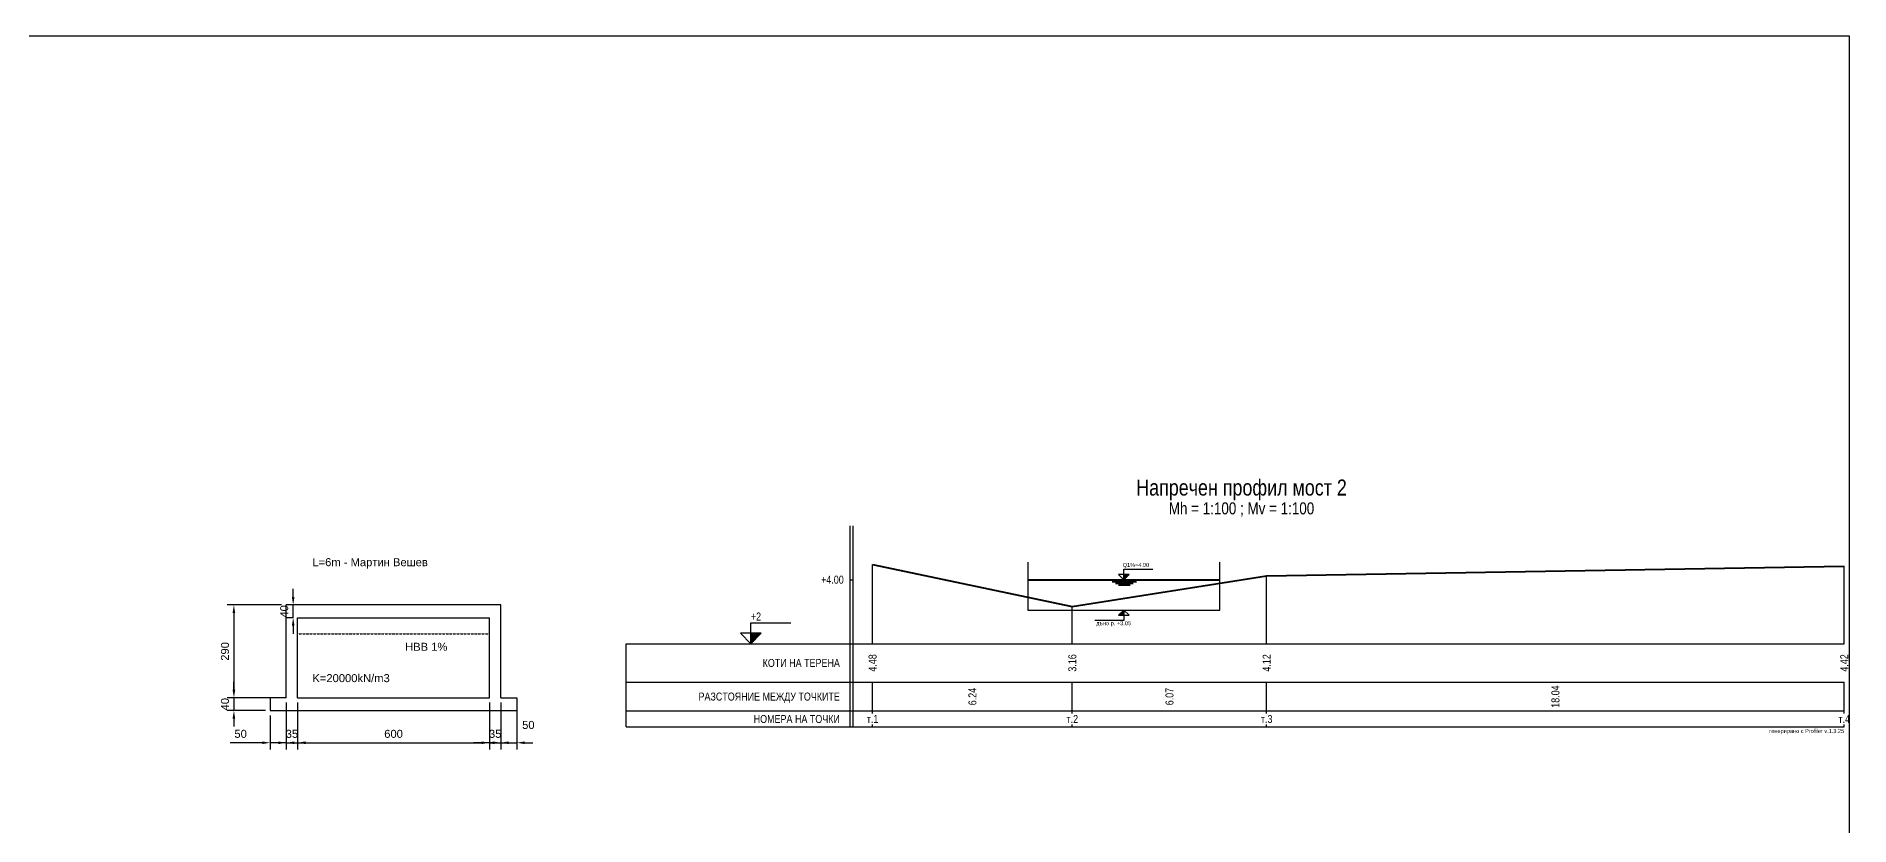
# Model space of a CAD drawing. Header units: centimetres. Extents: x 8495135 to 959133560, y 4530079 to 463453963.
# Drawn here: x 959087916 to 959093580, y 463412781 to 463415246 of the extents above; entities that cross this region are included whole.
import ezdxf
from ezdxf.enums import TextEntityAlignment as Align

# ---------------------------------------------------------------- set-up
doc = ezdxf.new("R2010")
doc.units = ezdxf.units.CM
doc.header["$LTSCALE"] = 0.1
doc.linetypes.add('CENTER', pattern=[50.8, 31.75, -6.35, 6.35, -6.35])
doc.linetypes.add('HIDDEN', pattern=[9.525, 6.35, -3.175])
for name, color, linetype in [('br_centre line', 1, 'CENTER'), ('br_dimension', 1, 'Continuous'), ('br_hatch', 9, 'Continuous'), ('br_hidden', 3, 'HIDDEN'), ('Terrain', 7, 'Continuous')]:
    doc.layers.add(name, color=color, linetype=linetype)
doc.styles.add('MM 1 to 100', font='arial.ttf', dxfattribs={"height": 25})
doc.styles.add('MM_ARIAL', font='arial.ttf')
doc.styles.get("Standard").update_dxf_attribs({"font": 'arial.ttf'})
doc.dimstyles.new('MM DIM 1 to 100', dxfattribs={"dimscale": 10, "dimtxt": 2.5, "dimasz": 2.5, "dimexe": 2.1, "dimexo": 1.5, "dimgap": 1.5, "dimtad": 1, "dimdec": 0, "dimdsep": 46, "dimtxsty": 'MM_ARIAL', "dimcen": 3, "dimclrd": 1, "dimclre": 1, "dimclrt": 7, "dimaunit": 2, "dimadec": 1, "dimazin": 0, "dimtp": 100, "dimtm": 3, "dimtfac": 1, "dimtdec": 0, "dimtix": 1, "dimtmove": 0, "dimatfit": 3, "dimfxl": 0, "dimtolj": 1, "dimtzin": 0, "dimarcsym": 0})

# ---------------------------------------------------------------- blocks, each defined once
blk = doc.blocks.new('*D873')
at = {"layer": 'br_dimension', "color": 1, "lineweight": -2, "transparency": 16777216}
for p, q in [((959088682, 463413470.1), (959088512.4, 463413470.1)), ((959088533.4, 463413445.1), (959088533.4, 463413205.1)), ((959088682, 463413180.1), (959088512.4, 463413180.1))]:
    blk.add_line(p, q, dxfattribs=at)
at = {"layer": 'br_dimension', "color": 1, "transparency": 16777216}
for points in [[(959088529.2, 463413445.1), (959088537.5, 463413445.1), (959088533.4, 463413470.1)], [(959088529.2, 463413205.1), (959088537.5, 463413205.1), (959088533.4, 463413180.1)]]:
    blk.add_solid(points, dxfattribs=at)
at = {"layer": 'br_dimension', "color": 7, "transparency": 16777216, "insert": (959088505.6, 463413325.1), "char_height": 25, "attachment_point": 5, "rotation": 90, "style": 'MM_ARIAL'}
blk.add_mtext('\\A1;290', dxfattribs=at)
blk = doc.blocks.new('*D874')
at = {"layer": 'br_dimension', "color": 1, "lineweight": -2, "transparency": 16777216}
for p, q in [((959088533.4, 463413205.1), (959088533.4, 463413230.1)), ((959088682, 463413180.1), (959088512.4, 463413180.1)), ((959088533.4, 463413180.1), (959088533.4, 463413140.1)), ((959088632, 463413140.1), (959088512.4, 463413140.1)), ((959088533.4, 463413115.1), (959088533.4, 463413090.1))]:
    blk.add_line(p, q, dxfattribs=at)
at = {"layer": 'br_dimension', "color": 1, "transparency": 16777216}
for points in [[(959088529.2, 463413205.1), (959088537.5, 463413205.1), (959088533.4, 463413180.1)], [(959088529.2, 463413115.1), (959088537.5, 463413115.1), (959088533.4, 463413140.1)]]:
    blk.add_solid(points, dxfattribs=at)
at = {"layer": 'br_dimension', "color": 7, "transparency": 16777216, "insert": (959088505.6, 463413160.1), "char_height": 25, "attachment_point": 5, "rotation": 90, "style": 'MM_ARIAL'}
blk.add_mtext('\\A1;40', dxfattribs=at)
blk = doc.blocks.new('*D875')
at = {"layer": 'br_dimension', "color": 1, "lineweight": -2, "transparency": 16777216}
for p, q in [((959088697, 463413165.1), (959088697, 463413018.8)), ((959088647, 463413125.1), (959088647, 463413018.8)), ((959088622, 463413039.8), (959088521.5, 463413039.8)), ((959088697, 463413039.8), (959088647, 463413039.8)), ((959088722, 463413039.8), (959088747, 463413039.8))]:
    blk.add_line(p, q, dxfattribs=at)
at = {"layer": 'br_dimension', "color": 1, "transparency": 16777216}
for points in [[(959088622, 463413043.9), (959088622, 463413035.6), (959088647, 463413039.8)], [(959088722, 463413043.9), (959088722, 463413035.6), (959088697, 463413039.8)]]:
    blk.add_solid(points, dxfattribs=at)
at = {"layer": 'br_dimension', "color": 7, "transparency": 16777216, "insert": (959088554.4, 463413067.5), "char_height": 25, "attachment_point": 5, "style": 'MM_ARIAL'}
blk.add_mtext('\\A1;50', dxfattribs=at)
blk = doc.blocks.new('*D876')
at = {"layer": 'br_dimension', "color": 1, "lineweight": -2, "transparency": 16777216}
for p, q in [((959088697, 463413165.1), (959088697, 463413018.8)), ((959088732, 463413165.1), (959088732, 463413018.8)), ((959088672, 463413039.8), (959088647, 463413039.8)), ((959088697, 463413039.8), (959088732, 463413039.8)), ((959088757, 463413039.8), (959088782, 463413039.8))]:
    blk.add_line(p, q, dxfattribs=at)
at = {"layer": 'br_dimension', "color": 1, "transparency": 16777216}
for points in [[(959088672, 463413043.9), (959088672, 463413035.6), (959088697, 463413039.8)], [(959088757, 463413043.9), (959088757, 463413035.6), (959088732, 463413039.8)]]:
    blk.add_solid(points, dxfattribs=at)
at = {"layer": 'br_dimension', "color": 7, "transparency": 16777216, "insert": (959088714.5, 463413067.5), "char_height": 25, "attachment_point": 5, "style": 'MM_ARIAL'}
blk.add_mtext('\\A1;35', dxfattribs=at)
blk = doc.blocks.new('*D877')
at = {"layer": 'br_dimension', "color": 1, "lineweight": -2, "transparency": 16777216}
for p, q in [((959088732, 463413165.1), (959088732, 463413018.8)), ((959089332, 463413165.1), (959089332, 463413018.8)), ((959088757, 463413039.8), (959089307, 463413039.8))]:
    blk.add_line(p, q, dxfattribs=at)
at = {"layer": 'br_dimension', "color": 1, "transparency": 16777216}
for points in [[(959088757, 463413043.9), (959088757, 463413035.6), (959088732, 463413039.8)], [(959089307, 463413043.9), (959089307, 463413035.6), (959089332, 463413039.8)]]:
    blk.add_solid(points, dxfattribs=at)
at = {"layer": 'br_dimension', "color": 7, "transparency": 16777216, "insert": (959089032, 463413067.5), "char_height": 25, "attachment_point": 5, "style": 'MM_ARIAL'}
blk.add_mtext('\\A1;600', dxfattribs=at)
blk = doc.blocks.new('*D878')
at = {"layer": 'br_dimension', "color": 1, "lineweight": -2, "transparency": 16777216}
for p, q in [((959089332, 463413165.1), (959089332, 463413018.8)), ((959089367, 463413165.1), (959089367, 463413018.8)), ((959089307, 463413039.8), (959089282, 463413039.8)), ((959089332, 463413039.8), (959089367, 463413039.8)), ((959089392, 463413039.8), (959089417, 463413039.8))]:
    blk.add_line(p, q, dxfattribs=at)
at = {"layer": 'br_dimension', "color": 1, "transparency": 16777216}
for points in [[(959089307, 463413043.9), (959089307, 463413035.6), (959089332, 463413039.8)], [(959089392, 463413043.9), (959089392, 463413035.6), (959089367, 463413039.8)]]:
    blk.add_solid(points, dxfattribs=at)
at = {"layer": 'br_dimension', "color": 7, "transparency": 16777216, "insert": (959089349.5, 463413067.5), "char_height": 25, "attachment_point": 5, "style": 'MM_ARIAL'}
blk.add_mtext('\\A1;35', dxfattribs=at)
blk = doc.blocks.new('*D879')
at = {"layer": 'br_dimension', "color": 1, "lineweight": -2, "transparency": 16777216}
for p, q in [((959089367, 463413165.1), (959089367, 463413018.8)), ((959089417, 463413165.1), (959089417, 463413018.8)), ((959089342, 463413039.8), (959089317, 463413039.8)), ((959089367, 463413039.8), (959089417, 463413039.8)), ((959089442, 463413039.8), (959089467, 463413039.8))]:
    blk.add_line(p, q, dxfattribs=at)
at = {"layer": 'br_dimension', "color": 1, "transparency": 16777216}
for points in [[(959089342, 463413043.9), (959089342, 463413035.6), (959089367, 463413039.8)], [(959089442, 463413043.9), (959089442, 463413035.6), (959089417, 463413039.8)]]:
    blk.add_solid(points, dxfattribs=at)
at = {"layer": 'br_dimension', "color": 7, "transparency": 16777216, "insert": (959089453.1, 463413095.3), "char_height": 25, "attachment_point": 5, "style": 'MM_ARIAL'}
blk.add_mtext('\\A1;50', dxfattribs=at)
blk = doc.blocks.new('*D880')
at = {"layer": 'br_dimension', "color": 1, "lineweight": -2, "transparency": 16777216}
for p, q in [((959088718.5, 463413495.1), (959088718.5, 463413520.1)), ((959088717, 463413470.1), (959088697.5, 463413470.1)), ((959088717, 463413430.1), (959088697.5, 463413430.1)), ((959088718.5, 463413430.1), (959088718.5, 463413470.1)), ((959088718.5, 463413405.1), (959088718.5, 463413380.1))]:
    blk.add_line(p, q, dxfattribs=at)
at = {"layer": 'br_dimension', "color": 1, "transparency": 16777216}
for points in [[(959088714.3, 463413495.1), (959088722.7, 463413495.1), (959088718.5, 463413470.1)], [(959088714.3, 463413405.1), (959088722.7, 463413405.1), (959088718.5, 463413430.1)]]:
    blk.add_solid(points, dxfattribs=at)
at = {"layer": 'br_dimension', "color": 7, "transparency": 16777216, "insert": (959088690.7, 463413450.1), "char_height": 25, "attachment_point": 5, "rotation": 90, "style": 'MM_ARIAL'}
blk.add_mtext('\\A1;40', dxfattribs=at)
blk = doc.blocks.new('ik')
blk.add_hatch(color=4).paths.add_polyline_path([(3.25, 3.25), (0, 3.25), (0, 0)])
at = {"color": 4}
for p, q in [((0, 0), (0, 6.5)), ((0, 6.5), (12.5, 6.5)), ((3.25, 3.25), (-3.25, 3.25)), ((-3.25, 3.25), (0, 0)), ((0, 0), (3.25, 3.25))]:
    blk.add_line(p, q, dxfattribs=at)
at = {"color": 4, "width": 0.8}
blk.add_text('+2', height=2.5, dxfattribs=at).set_placement((0, 6.5), align=Align.BOTTOM_LEFT)

msp = doc.modelspace()

# ---------------------------------------------------------------- hatches: boundary and pattern name
for points in [[(959091329.33, 463413565.2), (959091313.08, 463413565.2), (959091313.08, 463413548.95)], [(959091296.83, 463413437.77), (959091313.08, 463413437.77), (959091313.08, 463413454.02)]]:
    msp.add_hatch(color=4).paths.add_polyline_path(points)

# ---------------------------------------------------------------- linework, layer by layer
at = {"color": 4}
for p, q in [((959090458.08, 463413349.02), (959090458.08, 463413716.82)), ((959090468.08, 463413349.02), (959090468.08, 463413716.82)), ((959090458.08, 463413549.02), (959090468.08, 463413549.02)), ((959091329.33, 463413565.2), (959091296.83, 463413565.2)), ((959091296.83, 463413565.2), (959091313.08, 463413548.95)), ((959091313.08, 463413548.95), (959091313.08, 463413581.45)), ((959091313.08, 463413581.45), (959091403.48, 463413581.45)), ((959091313.08, 463413548.95), (959091329.33, 463413565.2)), ((959091313.08, 463413454.02), (959091296.83, 463413437.77)), ((959091296.83, 463413437.77), (959091329.33, 463413437.77)), ((959091329.33, 463413437.77), (959091313.08, 463413454.02)), ((959091313.08, 463413454.02), (959091313.08, 463413421.52)), ((959091313.08, 463413421.52), (959091222.69, 463413421.52)), ((959089758.08, 463413349.02), (959093563.08, 463413349.02)), ((959089758.08, 463413089.02), (959089758.08, 463413349.02)), ((959090458.08, 463413089.02), (959090458.08, 463413349.02)), ((959090468.08, 463413089.02), (959090468.08, 463413349.02)), ((959089758.08, 463413229.02), (959093563.08, 463413229.02)), ((959089758.08, 463413139.02), (959093563.08, 463413139.02)), ((959089758.08, 463413089.02), (959093563.08, 463413089.02))]:
    msp.add_line(p, q, dxfattribs=at)
for p, q in [((959090528.08, 463413139.02), (959090528.08, 463413229.02)), ((959091152.08, 463413139.02), (959091152.08, 463413229.02)), ((959091759.08, 463413139.02), (959091759.08, 463413229.02)), ((959093563.08, 463413139.02), (959093563.08, 463413229.02)), ((959090528.08, 463413131.52), (959090528.08, 463413139.02)), ((959090528.08, 463413089.02), (959090528.08, 463413096.52)), ((959091152.08, 463413131.52), (959091152.08, 463413139.02)), ((959091152.08, 463413089.02), (959091152.08, 463413096.52)), ((959091759.08, 463413131.52), (959091759.08, 463413139.02)), ((959091759.08, 463413089.02), (959091759.08, 463413096.52)), ((959093563.08, 463413131.52), (959093563.08, 463413139.02)), ((959093563.08, 463413089.02), (959093563.08, 463413096.52))]:
    msp.add_line(p, q)
at = {"layer": 'br_dimension'}
for p, q in [((959088696.97, 463413180.05), (959088696.97, 463413470.05)), ((959089366.97, 463413470.05), (959088696.97, 463413470.05)), ((959088731.97, 463413180.05), (959088731.97, 463413430.05)), ((959088731.97, 463413430.05), (959089331.97, 463413430.05)), ((959089331.97, 463413180.05), (959089331.97, 463413430.05)), ((959089366.97, 463413180.05), (959089366.97, 463413470.05)), ((959088696.97, 463413180.05), (959088646.97, 463413180.05)), ((959088646.97, 463413180.05), (959088646.97, 463413140.05)), ((959088731.97, 463413180.05), (959089331.97, 463413180.05)), ((959089366.97, 463413180.05), (959089416.97, 463413180.05)), ((959089416.97, 463413180.05), (959089416.97, 463413140.05)), ((959088646.97, 463413140.05), (959088696.97, 463413140.05)), ((959088696.97, 463413140.05), (959089416.97, 463413140.05))]:
    msp.add_line(p, q, dxfattribs=at)
at = {"layer": 'br_hatch'}
msp.add_lwpolyline([(959093579.51, 463415246.18), (959084298.59, 463415246.18), (959084298.59, 463411174.3), (959093579.51, 463411174.3)], close=True, dxfattribs=at)
at = {"layer": 'br_hidden'}
msp.add_line((959088731.97, 463413380.05), (959089331.97, 463413380.05), dxfattribs=at)
at = {"layer": 'Terrain'}
for p, q in [((959090528.08, 463413349.02), (959090528.08, 463413596.82)), ((959091759.08, 463413349.02), (959091759.08, 463413561.02)), ((959093563.08, 463413349.02), (959093563.08, 463413591.02)), ((959091152.08, 463413349.02), (959091152.08, 463413465.02))]:
    msp.add_line(p, q, dxfattribs=at)
at = {"layer": 'Terrain', "color": 160, "lineweight": 40, "true_color": 0x003eff}
for p, q in [((959091276.76, 463413542.95), (959091352.42, 463413542.95)), ((959091286.72, 463413537.95), (959091342.46, 463413537.95)), ((959091296.67, 463413532.95), (959091332.5, 463413532.95))]:
    msp.add_line(p, q, dxfattribs=at)
at = {"layer": 'Terrain', "color": 1}
msp.add_lwpolyline([(959091013.08, 463413604.02), (959091013.08, 463413454.02), (959091613.08, 463413454.02), (959091613.08, 463413604.02)], dxfattribs=at)
at = {"layer": 'Terrain', "color": 46, "lineweight": 40}
msp.add_lwpolyline([(959090528.08, 463413596.82), (959091152.08, 463413465.02), (959091759.08, 463413561.02), (959093563.08, 463413591.02)], dxfattribs=at)
at = {"layer": 'Terrain', "color": 160, "lineweight": 40, "true_color": 0x003eff}
msp.add_lwpolyline([(959091013.08, 463413549.02), (959091613.08, 463413549.02)], dxfattribs=at)

# ---------------------------------------------------------------- block references
at = {"xscale": 10, "yscale": 10, "zscale": 10}
msp.add_blockref('ik', (959090148.08, 463413349.02), dxfattribs=at)

# ---------------------------------------------------------------- texts
at = {"width": 0.8}
for s, height, p in [('Напречен профил мост 2', 50, (959091680.58, 463413796.82)), ('Mh = 1:100 ; Mv = 1:100', 37.5, (959091680.58, 463413741.82))]:
    msp.add_text(s, height=height, dxfattribs=at).set_placement(p, align=Align.BOTTOM_CENTER)
at = {"color": 4, "width": 0.8}
for s, p in [('Q1%%%=4.00', (959091309.37, 463413585.19)), ('дъно р. +3.05', (959091226.7, 463413403.1))]:
    msp.add_text(s, height=12.5, dxfattribs=at).set_placement(p, align=Align.BOTTOM_LEFT)
msp.add_text('+4.00', height=25, dxfattribs=at).set_placement((959090438.08, 463413549.02), align=Align.MIDDLE_RIGHT)
at = {"color": 1, "width": 0.8}
for s, p in [('4.48', (959090528.08, 463413289.02)), ('3.16', (959091152.08, 463413289.02)), ('4.12', (959091759.08, 463413289.02)), ('4.42', (959093563.08, 463413289.02))]:
    msp.add_text(s, height=25, rotation=90, dxfattribs=at).set_placement(p, align=Align.MIDDLE_CENTER)
at = {"color": 3, "width": 0.8}
for s, p in [('КОТИ НА ТЕРЕНА', (959090426.08, 463413289.02)), ('РАЗСТОЯНИЕ МЕЖДУ ТОЧКИТЕ', (959090426.08, 463413184.02)), ('НОМЕРА НА ТОЧКИ', (959090426.08, 463413114.02))]:
    msp.add_text(s, height=25, dxfattribs=at).set_placement(p, align=Align.MIDDLE_RIGHT)
at = {"width": 0.8}
for s, p in [('6.24', (959090840.08, 463413184.02)), ('6.07', (959091455.58, 463413184.02)), ('18.04', (959092661.08, 463413184.02))]:
    msp.add_text(s, height=25, rotation=90, dxfattribs=at).set_placement(p, align=Align.MIDDLE_CENTER)
at = {"color": 1, "width": 0.8}
for s, p in [('т.1', (959090528.08, 463413114.02)), ('т.2', (959091152.08, 463413114.02)), ('т.3', (959091759.08, 463413114.02)), ('т.4', (959093563.08, 463413114.02))]:
    msp.add_text(s, height=25, dxfattribs=at).set_placement(p, align=Align.MIDDLE_CENTER)
at = {"width": 0.8}
msp.add_text('генерирано с Profiler v.1.3.25', height=12.5, dxfattribs=at).set_placement((959093563.08, 463413076.52), align=Align.MIDDLE_RIGHT)
at = {"layer": 'br_centre line', "char_height": 25, "attachment_point": 1, "style": 'MM 1 to 100'}
for s, insert in [('L=6m - {\\fArial|b0|i0|c204|p34;Мартин Вешев}', (959088778.51, 463413616.13)), ('K=20000kN/m3', (959088778.51, 463413254.13))]:
    msp.add_mtext_dynamic_manual_height_columns(s, width=8865.0503, gutter_width=250, heights=[0], dxfattribs=dict(at, insert=insert))
at = {"layer": 'br_dimension', "style": 'MM 1 to 100'}
msp.add_text('НВВ 1%%%', height=25, dxfattribs=at).set_placement((959089068.09, 463413326.95))

# ---------------------------------------------------------------- dimensions: what is measured, and where the dimension line sits
at = {"layer": 'br_dimension'}
dim = msp.add_linear_dim(base=(959088718.51, 463413470.05), p1=(959088731.97, 463413430.05), p2=(959088731.97, 463413470.05), angle=90, dimstyle='MM DIM 1 to 100', dxfattribs=at)
dim.commit()
dim.dimension.update_dxf_attribs({"geometry": '*D880', "text_midpoint": (959088718.51, 463413450.05), "dimtype": 160})
dim = msp.add_linear_dim(base=(959088533.38, 463413180.05), p1=(959088696.97, 463413470.05), p2=(959088696.97, 463413180.05), angle=90, dimstyle='MM DIM 1 to 100', dxfattribs=at)
dim.commit()
dim.dimension.update_dxf_attribs({"geometry": '*D873', "text_midpoint": (959088505.61, 463413325.05)})
dim = msp.add_linear_dim(base=(959088533.38, 463413140.05), p1=(959088696.97, 463413180.05), p2=(959088646.97, 463413140.05), angle=90, dimstyle='MM DIM 1 to 100', override={"dimtmove": 1}, dxfattribs=at)
dim.commit()
dim.dimension.update_dxf_attribs({"geometry": '*D874', "text_midpoint": (959088505.61, 463413160.05)})
dim = msp.add_linear_dim(base=(959088696.97, 463413039.75), p1=(959088646.97, 463413140.05), p2=(959088696.97, 463413180.05), dimstyle='MM DIM 1 to 100', dxfattribs=at)
dim.commit()
dim.dimension.update_dxf_attribs({"geometry": '*D875', "text_midpoint": (959088554.4, 463413039.75), "dimtype": 160})
for base, p1, p2, picture, middle in [((959088731.97, 463413039.75), (959088696.97, 463413180.05), (959088731.97, 463413180.05), '*D876', (959088714.47, 463413067.53)), ((959089331.97, 463413039.75), (959088731.97, 463413180.05), (959089331.97, 463413180.05), '*D877', (959089031.97, 463413067.52)), ((959089366.97, 463413039.75), (959089331.97, 463413180.05), (959089366.97, 463413180.05), '*D878', (959089349.47, 463413067.53))]:
    dim = msp.add_linear_dim(base=base, p1=p1, p2=p2, dimstyle='MM DIM 1 to 100', override={"dimtmove": 1}, dxfattribs=at)
    dim.commit()
    dim.dimension.update_dxf_attribs({"geometry": picture, "text_midpoint": middle})
dim = msp.add_linear_dim(base=(959089416.97, 463413039.75), p1=(959089366.97, 463413180.05), p2=(959089416.97, 463413180.05), dimstyle='MM DIM 1 to 100', override={"dimtmove": 1}, dxfattribs=at)
dim.commit()
dim.dimension.update_dxf_attribs({"geometry": '*D879', "text_midpoint": (959089453.11, 463413067.52), "dimtype": 160})

doc.saveas('drawing.dxf')
